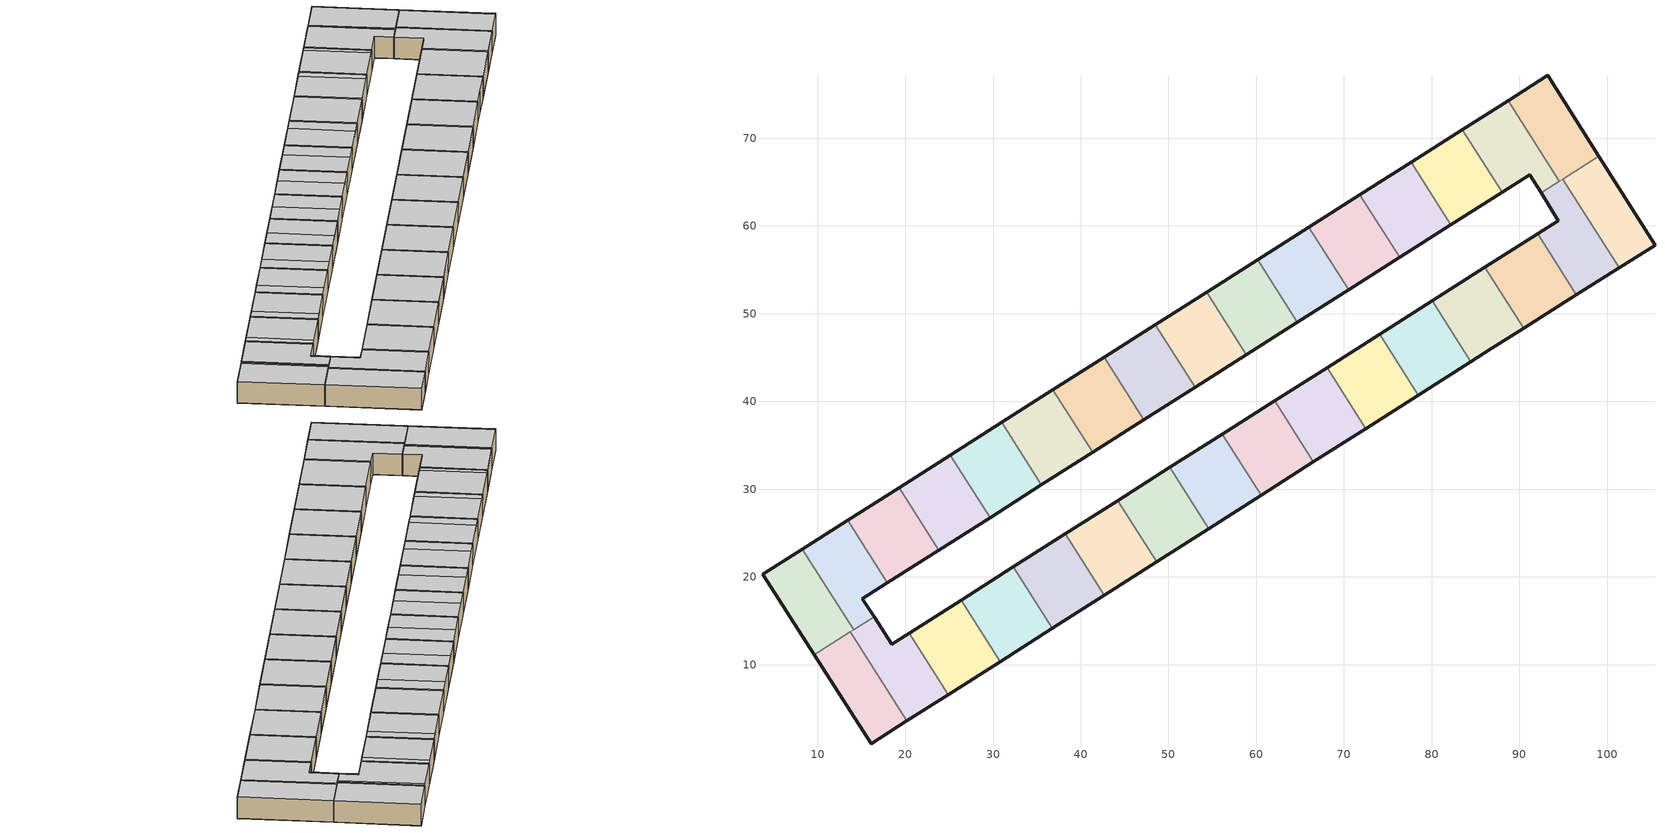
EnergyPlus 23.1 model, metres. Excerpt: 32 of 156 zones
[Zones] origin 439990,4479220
b56bda9013da5b2d_F0_dwelling_0
 floor ground (EU_floor_Construction): 20.19,3.58 13.73,13.73 9.61,11.11 16.12,0.98 z0
 wall outside (EU_wall_Construction): 20.19,3.58 16.12,0.98 9.61,11.11 z0:3
 wall to b56bda9013da5b2d_F0_dwelling_1 (EU_wall_Construction): 13.73,13.73 20.19,3.58 z0:3
 wall to b56bda9013da5b2d_F0_dwelling_16 (EU_wall_Construction): 9.61,11.11 13.73,13.73 z0:3
 ceiling to b56bda9013da5b2d_F1_dwelling_0 (EU_floor_Construction): 13.73,13.73 20.19,3.58 16.12,0.98 9.61,11.11 z3
b56bda9013da5b2d_F0_dwelling_1
 floor ground (EU_floor_Construction): 24.89,6.58 20.43,13.59 18.46,12.34 16.45,15.45 13.73,13.73 20.19,3.58 z0
 wall outside (EU_wall_Construction): 24.89,6.58 20.19,3.58 / 16.45,15.45 18.46,12.34 20.43,13.59 z0:3
 wall to b56bda9013da5b2d_F0_dwelling_2 (EU_wall_Construction): 20.43,13.59 24.89,6.58 z0:3
 wall to b56bda9013da5b2d_F0_dwelling_17 (EU_wall_Construction): 14.12,13.97 16.45,15.45 z0:3
 wall to b56bda9013da5b2d_F0_dwelling_16 (EU_wall_Construction): 13.73,13.73 14.12,13.97 z0:3
 ceiling to b56bda9013da5b2d_F1_dwelling_1 (EU_floor_Construction): 20.43,13.59 24.89,6.58 20.19,3.58 13.73,13.73 16.45,15.45 18.46,12.34 z3
b56bda9013da5b2d_F0_dwelling_10
 floor ground (EU_floor_Construction): 78.48,40.71 74.07,47.66 68.08,43.86 72.5,36.9 z0
 wall outside (EU_wall_Construction): 68.08,43.86 74.07,47.66 / 78.48,40.71 72.5,36.9 z0:3
 wall to b56bda9013da5b2d_F0_dwelling_9 (EU_wall_Construction): 72.5,36.9 68.08,43.86 z0:3
 wall to b56bda9013da5b2d_F0_dwelling_11 (EU_wall_Construction): 74.07,47.66 78.48,40.71 z0:3
 ceiling to b56bda9013da5b2d_F1_dwelling_10 (EU_floor_Construction): 74.07,47.66 78.48,40.71 72.5,36.9 68.08,43.86 z3
b56bda9013da5b2d_F0_dwelling_11
 floor ground (EU_floor_Construction): 84.47,44.53 80.07,51.47 74.07,47.66 78.48,40.71 z0
 wall outside (EU_wall_Construction): 74.07,47.66 80.07,51.47 / 84.47,44.53 78.48,40.71 z0:3
 wall to b56bda9013da5b2d_F0_dwelling_12 (EU_wall_Construction): 80.07,51.47 84.47,44.53 z0:3
 ceiling to b56bda9013da5b2d_F1_dwelling_11 (EU_floor_Construction): 80.07,51.47 84.47,44.53 78.48,40.71 74.07,47.66 z3
b56bda9013da5b2d_F0_dwelling_12
 floor ground (EU_floor_Construction): 90.47,48.34 86.07,55.28 80.07,51.47 84.47,44.53 86.83,46.03 z0
 wall outside (EU_wall_Construction): 80.07,51.47 86.07,55.28 / 90.47,48.34 86.83,46.03 84.47,44.53 z0:3
 wall to b56bda9013da5b2d_F0_dwelling_13 (EU_wall_Construction): 86.07,55.28 90.47,48.34 z0:3
 ceiling to b56bda9013da5b2d_F1_dwelling_12 (EU_floor_Construction): 86.07,55.28 90.47,48.34 86.83,46.03 84.47,44.53 80.07,51.47 z3
b56bda9013da5b2d_F0_dwelling_13
 floor ground (EU_floor_Construction): 96.47,52.14 92.06,59.09 86.07,55.28 90.47,48.34 z0
 wall outside (EU_wall_Construction): 86.07,55.28 92.06,59.09 / 96.47,52.14 90.47,48.34 z0:3
 wall to b56bda9013da5b2d_F0_dwelling_14 (EU_wall_Construction): 92.06,59.09 96.47,52.14 z0:3
 ceiling to b56bda9013da5b2d_F1_dwelling_13 (EU_floor_Construction): 92.06,59.09 96.47,52.14 90.47,48.34 86.07,55.28 z3
b56bda9013da5b2d_F0_dwelling_14
 floor ground (EU_floor_Construction): 101.34,55.23 94.92,65.33 92.46,63.77 94.45,60.6 92.06,59.09 96.47,52.14 z0
 wall outside (EU_wall_Construction): 101.34,55.23 96.47,52.14 / 92.06,59.09 94.45,60.6 92.46,63.77 z0:3
 wall to b56bda9013da5b2d_F0_dwelling_15 (EU_wall_Construction): 94.92,65.33 101.34,55.23 z0:3
 wall to b56bda9013da5b2d_F0_dwelling_30 (EU_wall_Construction): 92.46,63.77 94.54,65.09 z0:3
 wall to b56bda9013da5b2d_F0_dwelling_31 (EU_wall_Construction): 94.54,65.09 94.92,65.33 z0:3
 ceiling to b56bda9013da5b2d_F1_dwelling_14 (EU_floor_Construction): 94.92,65.33 101.34,55.23 96.47,52.14 92.06,59.09 94.45,60.6 92.46,63.77 z3
b56bda9013da5b2d_F0_dwelling_15
 floor ground (EU_floor_Construction): 105.45,57.83 99.05,67.96 94.92,65.33 101.34,55.23 z0
 wall outside (EU_wall_Construction): 99.05,67.96 105.45,57.83 101.34,55.23 z0:3
 wall to b56bda9013da5b2d_F0_dwelling_31 (EU_wall_Construction): 94.92,65.33 99.05,67.96 z0:3
 ceiling to b56bda9013da5b2d_F1_dwelling_15 (EU_floor_Construction): 99.05,67.96 105.45,57.83 101.34,55.23 94.92,65.33 z3
b56bda9013da5b2d_F0_dwelling_16
 floor ground (EU_floor_Construction): 14.12,13.97 8.28,23.17 3.73,20.28 9.61,11.11 z0
 wall outside (EU_wall_Construction): 9.61,11.11 3.73,20.28 8.28,23.17 z0:3
 wall to b56bda9013da5b2d_F0_dwelling_17 (EU_wall_Construction): 8.28,23.17 14.12,13.97 z0:3
 ceiling to b56bda9013da5b2d_F1_dwelling_16 (EU_floor_Construction): 8.28,23.17 14.12,13.97 9.61,11.11 3.73,20.28 z3
b56bda9013da5b2d_F0_dwelling_17
 floor ground (EU_floor_Construction): 16.45,15.45 15.1,17.52 17.97,19.34 13.45,26.45 8.28,23.17 14.12,13.97 z0
 wall outside (EU_wall_Construction): 8.28,23.17 13.45,26.45 / 17.97,19.34 15.1,17.52 16.45,15.45 z0:3
 wall to b56bda9013da5b2d_F0_dwelling_18 (EU_wall_Construction): 13.45,26.45 17.97,19.34 z0:3
 ceiling to b56bda9013da5b2d_F1_dwelling_17 (EU_floor_Construction): 13.45,26.45 17.97,19.34 15.1,17.52 16.45,15.45 14.42,14.17 8.58,23.36 z3
 ceiling to b56bda9013da5b2d_F1_dwelling_16 (EU_floor_Construction): 8.58,23.36 14.42,14.17 14.12,13.97 8.28,23.17 z3
b56bda9013da5b2d_F0_dwelling_18
 floor ground (EU_floor_Construction): 23.82,23.05 19.29,30.17 13.45,26.45 17.97,19.34 z0
 wall outside (EU_wall_Construction): 13.45,26.45 19.29,30.17 / 23.82,23.05 17.97,19.34 z0:3
 wall to b56bda9013da5b2d_F0_dwelling_19 (EU_wall_Construction): 19.29,30.17 23.82,23.05 z0:3
 ceiling adiabatic (EU_roof_Construction): 19.29,30.17 23.82,23.05 18.75,19.84 14.23,26.95 z3
 ceiling to b56bda9013da5b2d_F1_dwelling_17 (EU_floor_Construction): 14.23,26.95 18.75,19.84 17.97,19.34 13.45,26.45 z3
b56bda9013da5b2d_F0_dwelling_19
 floor ground (EU_floor_Construction): 29.66,26.77 25.14,33.88 19.29,30.17 23.82,23.05 z0
 wall outside (EU_wall_Construction): 19.29,30.17 25.14,33.88 / 29.66,26.77 23.82,23.05 z0:3
 wall to b56bda9013da5b2d_F0_dwelling_20 (EU_wall_Construction): 25.14,33.88 29.66,26.77 z0:3
 ceiling to b56bda9013da5b2d_F1_dwelling_19 (EU_floor_Construction): 25.14,33.88 29.66,26.77 24.99,23.8 20.46,30.91 z3
 ceiling adiabatic (EU_roof_Construction): 20.46,30.91 24.99,23.8 23.82,23.05 19.29,30.17 z3
b56bda9013da5b2d_F0_dwelling_2
 floor ground (EU_floor_Construction): 30.82,10.35 26.36,17.36 20.43,13.59 24.89,6.58 z0
 wall outside (EU_wall_Construction): 20.43,13.59 26.36,17.36 / 30.82,10.35 24.89,6.58 z0:3
 wall to b56bda9013da5b2d_F0_dwelling_3 (EU_wall_Construction): 26.36,17.36 30.82,10.35 z0:3
 ceiling to b56bda9013da5b2d_F1_dwelling_2 (EU_floor_Construction): 26.36,17.36 30.82,10.35 24.89,6.58 20.43,13.59 z3
b56bda9013da5b2d_F0_dwelling_20
 floor ground (EU_floor_Construction): 35.51,30.48 30.98,37.6 25.14,33.88 29.66,26.77 z0
 wall outside (EU_wall_Construction): 25.14,33.88 30.98,37.6 / 35.51,30.48 29.66,26.77 z0:3
 wall to b56bda9013da5b2d_F0_dwelling_21 (EU_wall_Construction): 30.98,37.6 35.51,30.48 z0:3
 ceiling to b56bda9013da5b2d_F1_dwelling_20 (EU_floor_Construction): 30.98,37.6 35.51,30.48 31.22,27.76 26.7,34.87 z3
 ceiling to b56bda9013da5b2d_F1_dwelling_19 (EU_floor_Construction): 26.7,34.87 31.22,27.76 29.66,26.77 25.14,33.88 z3
b56bda9013da5b2d_F0_dwelling_21
 floor ground (EU_floor_Construction): 41.35,34.19 36.82,41.31 30.98,37.6 35.51,30.48 z0
 wall outside (EU_wall_Construction): 30.98,37.6 36.82,41.31 / 41.35,34.19 35.51,30.48 z0:3
 wall to b56bda9013da5b2d_F0_dwelling_22 (EU_wall_Construction): 36.82,41.31 41.35,34.19 z0:3
 ceiling to b56bda9013da5b2d_F1_dwelling_21 (EU_floor_Construction): 36.82,41.31 41.35,34.19 37.46,31.72 32.93,38.84 z3
 ceiling to b56bda9013da5b2d_F1_dwelling_20 (EU_floor_Construction): 32.93,38.84 37.46,31.72 35.51,30.48 30.98,37.6 z3
b56bda9013da5b2d_F0_dwelling_22
 floor ground (EU_floor_Construction): 47.19,37.9 42.66,45.02 36.82,41.31 41.35,34.19 z0
 wall outside (EU_wall_Construction): 36.82,41.31 42.66,45.02 / 47.19,37.9 41.35,34.19 z0:3
 wall to b56bda9013da5b2d_F0_dwelling_23 (EU_wall_Construction): 42.66,45.02 47.19,37.9 z0:3
 ceiling to b56bda9013da5b2d_F1_dwelling_22 (EU_floor_Construction): 42.66,45.02 47.19,37.9 43.69,35.67 39.16,42.8 z3
 ceiling to b56bda9013da5b2d_F1_dwelling_21 (EU_floor_Construction): 39.16,42.8 43.69,35.67 41.35,34.19 36.82,41.31 z3
b56bda9013da5b2d_F0_dwelling_23
 floor ground (EU_floor_Construction): 53.03,41.6 48.5,48.73 42.66,45.02 47.19,37.9 z0
 wall outside (EU_wall_Construction): 42.66,45.02 48.5,48.73 / 53.03,41.6 47.19,37.9 z0:3
 wall to b56bda9013da5b2d_F0_dwelling_24 (EU_wall_Construction): 48.5,48.73 53.03,41.6 z0:3
 ceiling to b56bda9013da5b2d_F1_dwelling_23 (EU_floor_Construction): 48.5,48.73 53.03,41.6 49.91,39.63 45.39,46.75 z3
 ceiling to b56bda9013da5b2d_F1_dwelling_22 (EU_floor_Construction): 45.39,46.75 49.91,39.63 47.19,37.9 42.66,45.02 z3
b56bda9013da5b2d_F0_dwelling_24
 floor ground (EU_floor_Construction): 58.86,45.31 54.33,52.44 48.5,48.73 53.03,41.6 z0
 wall outside (EU_wall_Construction): 48.5,48.73 54.33,52.44 / 58.86,45.31 53.03,41.6 z0:3
 wall to b56bda9013da5b2d_F0_dwelling_25 (EU_wall_Construction): 54.33,52.44 58.86,45.31 z0:3
 ceiling to b56bda9013da5b2d_F1_dwelling_24 (EU_floor_Construction): 54.33,52.44 58.86,45.31 56.14,43.58 51.61,50.71 z3
 ceiling to b56bda9013da5b2d_F1_dwelling_23 (EU_floor_Construction): 51.61,50.71 56.14,43.58 53.03,41.6 48.5,48.73 z3
b56bda9013da5b2d_F0_dwelling_25
 floor ground (EU_floor_Construction): 64.7,49.01 60.16,56.15 54.33,52.44 58.86,45.31 z0
 wall outside (EU_wall_Construction): 54.33,52.44 60.16,56.15 / 64.7,49.01 58.86,45.31 z0:3
 wall to b56bda9013da5b2d_F0_dwelling_26 (EU_wall_Construction): 60.16,56.15 64.7,49.01 z0:3
 ceiling to b56bda9013da5b2d_F1_dwelling_25 (EU_floor_Construction): 60.16,56.15 64.7,49.02 62.36,47.53 57.83,54.67 z3
 ceiling to b56bda9013da5b2d_F1_dwelling_24 (EU_floor_Construction): 57.83,54.67 62.36,47.53 58.86,45.31 54.33,52.44 z3
b56bda9013da5b2d_F0_dwelling_26
 floor ground (EU_floor_Construction): 70.53,52.72 65.99,59.86 60.16,56.15 64.7,49.01 z0
 wall outside (EU_wall_Construction): 60.16,56.15 65.99,59.86 / 70.53,52.72 64.7,49.01 z0:3
 wall to b56bda9013da5b2d_F0_dwelling_27 (EU_wall_Construction): 65.99,59.86 70.53,52.72 z0:3
 ceiling to b56bda9013da5b2d_F1_dwelling_26 (EU_floor_Construction): 66,59.85 70.53,52.72 68.59,51.48 64.05,58.62 z3
 ceiling to b56bda9013da5b2d_F1_dwelling_25 (EU_floor_Construction): 64.05,58.62 68.59,51.48 64.7,49.02 60.16,56.15 z3
b56bda9013da5b2d_F0_dwelling_27
 floor ground (EU_floor_Construction): 76.36,56.42 71.82,63.56 65.99,59.86 70.53,52.72 z0
 wall outside (EU_wall_Construction): 65.99,59.86 71.82,63.56 / 76.36,56.42 70.53,52.72 z0:3
 wall to b56bda9013da5b2d_F0_dwelling_28 (EU_wall_Construction): 71.82,63.56 76.36,56.42 z0:3
 ceiling adiabatic (EU_roof_Construction): 71.82,63.56 76.36,56.42 70.53,52.72 65.99,59.86 z3
b56bda9013da5b2d_F0_dwelling_28
 floor ground (EU_floor_Construction): 82.19,60.12 77.65,67.26 71.82,63.56 76.36,56.42 z0
 wall outside (EU_wall_Construction): 71.82,63.56 77.65,67.26 / 82.19,60.12 76.36,56.42 z0:3
 wall to b56bda9013da5b2d_F0_dwelling_29 (EU_wall_Construction): 77.65,67.26 82.19,60.12 z0:3
 ceiling to b56bda9013da5b2d_F1_dwelling_28 (EU_floor_Construction): 77.65,67.26 82.19,60.12 81.02,59.38 76.48,66.52 z3
 ceiling to b56bda9013da5b2d_F1_dwelling_27 (EU_floor_Construction): 76.48,66.52 81.02,59.38 76.36,56.42 71.82,63.56 z3
b56bda9013da5b2d_F0_dwelling_29
 floor ground (EU_floor_Construction): 88.01,63.82 83.47,70.96 77.65,67.26 82.19,60.12 z0
 wall outside (EU_wall_Construction): 77.65,67.26 83.47,70.96 / 88.01,63.82 82.19,60.12 z0:3
 wall to b56bda9013da5b2d_F0_dwelling_30 (EU_wall_Construction): 83.47,70.96 88.01,63.82 z0:3
 ceiling to b56bda9013da5b2d_F1_dwelling_29 (EU_floor_Construction): 83.47,70.96 88.01,63.82 87.24,63.33 82.7,70.47 z3
 ceiling to b56bda9013da5b2d_F1_dwelling_28 (EU_floor_Construction): 82.7,70.47 87.24,63.33 82.19,60.12 77.65,67.26 z3
b56bda9013da5b2d_F0_dwelling_3
 floor ground (EU_floor_Construction): 36.75,14.13 32.3,21.13 26.36,17.36 30.82,10.35 z0
 wall outside (EU_wall_Construction): 26.36,17.36 32.3,21.13 / 36.75,14.13 30.82,10.35 z0:3
 wall to b56bda9013da5b2d_F0_dwelling_4 (EU_wall_Construction): 32.3,21.13 36.75,14.13 z0:3
 ceiling to b56bda9013da5b2d_F1_dwelling_3 (EU_floor_Construction): 32.3,21.13 36.75,14.13 30.82,10.35 26.36,17.36 z3
b56bda9013da5b2d_F0_dwelling_30
 floor ground (EU_floor_Construction): 94.54,65.09 88.7,74.29 83.47,70.96 88.01,63.82 91.16,65.82 92.46,63.77 z0
 wall outside (EU_wall_Construction): 92.46,63.77 91.16,65.82 88.01,63.82 / 83.47,70.96 88.7,74.29 z0:3
 wall to b56bda9013da5b2d_F0_dwelling_31 (EU_wall_Construction): 88.7,74.29 94.54,65.09 z0:3
 ceiling to b56bda9013da5b2d_F1_dwelling_30 (EU_floor_Construction): 88.7,74.29 94.54,65.09 94.24,64.9 88.4,74.09 z3
 ceiling to b56bda9013da5b2d_F1_dwelling_29 (EU_floor_Construction): 88.4,74.09 94.24,64.9 92.46,63.77 91.16,65.82 88.01,63.82 83.47,70.96 z3
b56bda9013da5b2d_F0_dwelling_31
 floor ground (EU_floor_Construction): 99.05,67.96 93.24,77.17 88.7,74.29 94.54,65.09 z0
 wall outside (EU_wall_Construction): 88.7,74.29 93.24,77.17 99.05,67.96 z0:3
 ceiling to b56bda9013da5b2d_F1_dwelling_30 (EU_floor_Construction): 93.24,77.17 99.05,67.96 94.54,65.09 88.7,74.29 z3
b56bda9013da5b2d_F0_dwelling_4
 floor ground (EU_floor_Construction): 42.69,17.91 38.25,24.91 32.3,21.13 36.75,14.13 z0
 wall outside (EU_wall_Construction): 32.3,21.13 38.25,24.91 / 42.69,17.91 36.75,14.13 z0:3
 wall to b56bda9013da5b2d_F0_dwelling_5 (EU_wall_Construction): 38.25,24.91 42.69,17.91 z0:3
 ceiling to b56bda9013da5b2d_F1_dwelling_4 (EU_floor_Construction): 38.25,24.91 42.69,17.91 36.75,14.13 32.3,21.13 z3
b56bda9013da5b2d_F0_dwelling_5
 floor ground (EU_floor_Construction): 48.64,21.7 44.2,28.69 38.25,24.91 42.69,17.91 z0
 wall outside (EU_wall_Construction): 38.25,24.91 44.2,28.69 / 48.64,21.7 42.69,17.91 z0:3
 wall to b56bda9013da5b2d_F0_dwelling_6 (EU_wall_Construction): 44.2,28.69 48.64,21.7 z0:3
 ceiling to b56bda9013da5b2d_F1_dwelling_5 (EU_floor_Construction): 44.2,28.69 48.64,21.7 42.69,17.91 38.25,24.91 z3
b56bda9013da5b2d_F0_dwelling_6
 floor ground (EU_floor_Construction): 54.59,25.5 50.16,32.47 44.2,28.69 48.64,21.7 z0
 wall outside (EU_wall_Construction): 44.2,28.69 50.16,32.47 / 54.59,25.5 48.64,21.7 z0:3
 wall to b56bda9013da5b2d_F0_dwelling_7 (EU_wall_Construction): 50.16,32.47 54.59,25.5 z0:3
 ceiling to b56bda9013da5b2d_F1_dwelling_6 (EU_floor_Construction): 50.16,32.47 54.59,25.5 48.64,21.7 44.2,28.69 z3
b56bda9013da5b2d_F0_dwelling_7
 floor ground (EU_floor_Construction): 60.56,29.29 56.13,36.26 50.16,32.47 54.59,25.5 z0
 wall outside (EU_wall_Construction): 50.16,32.47 56.13,36.26 / 60.56,29.29 54.59,25.5 z0:3
 wall to b56bda9013da5b2d_F0_dwelling_8 (EU_wall_Construction): 56.13,36.26 60.56,29.29 z0:3
 ceiling to b56bda9013da5b2d_F1_dwelling_7 (EU_floor_Construction): 56.13,36.26 60.56,29.29 54.59,25.5 50.16,32.47 z3
b56bda9013da5b2d_F0_dwelling_8
 floor ground (EU_floor_Construction): 66.53,33.1 62.1,40.06 56.13,36.26 60.56,29.29 z0
 wall outside (EU_wall_Construction): 56.13,36.26 62.1,40.06 / 66.53,33.1 60.56,29.29 z0:3
 wall to b56bda9013da5b2d_F0_dwelling_9 (EU_wall_Construction): 62.1,40.06 66.53,33.1 z0:3
 ceiling to b56bda9013da5b2d_F1_dwelling_8 (EU_floor_Construction): 62.1,40.06 66.53,33.1 60.56,29.29 56.13,36.26 z3
b56bda9013da5b2d_F0_dwelling_9
 floor ground (EU_floor_Construction): 72.5,36.9 68.08,43.86 62.1,40.06 66.53,33.1 z0
 wall outside (EU_wall_Construction): 62.1,40.06 68.08,43.86 / 72.5,36.9 66.53,33.1 z0:3
 ceiling to b56bda9013da5b2d_F1_dwelling_9 (EU_floor_Construction): 68.08,43.86 72.5,36.9 66.53,33.1 62.1,40.06 z3
[Building]
EU S2 Campaign: North Axis=0; Terrain=City; Solar Distribution=FullExterior
[Site:Location]
Madrid: Latitude=40.5; Longitude=-3.5; Time Zone=1; Elevation=609
[SizingPeriod:WeatherFileDays]
AnnualSizingPeriod: Begin Month=1; Begin Day of Month=1; End Month=12; End Day of Month=31; Day of Week for Start Day=Monday; Use Weather File Daylight Saving Period=No; Use Weather File Rain and Snow Indicators=No
[MATERIAL]
EU_InternalMass_Material: Roughness=MediumRough; Thickness=0.1; Conductivity=1; Density=1800; Specific Heat=900; Thermal Absorptance=0.9; Solar Absorptance=0.7; Visible Absorptance=0.7
[MATERIAL:NOMASS] Roughness=MediumRough; Thermal Absorptance=0.9; Solar Absorptance=0.7; Visible Absorptance=0.7
Name | Thermal Resistance
EU_wall_NoMass | 0.609216
EU_roof_NoMass | 0.513268
EU_floor_NoMass | 0.568163
[CONSTRUCTION]
EU_wall_Construction: EU_wall_NoMass
EU_roof_Construction: EU_roof_NoMass
EU_floor_Construction: EU_floor_NoMass
EU_InternalMass_Construction: EU_InternalMass_Material
[ZONE] Type=1; Multiplier=1; Ceiling Height=autocalculate; Floor Area=autocalculate; Part of Total Floor Area=Yes
Name | Volume
b56bda9013da5b2d_F0_dwelling_0 | 175.195
b56bda9013da5b2d_F0_dwelling_1; b56bda9013da5b2d_F0_dwelling_14 | 175.228
b56bda9013da5b2d_F0_dwelling_10; b56bda9013da5b2d_F0_dwelling_6 | 175.219
b56bda9013da5b2d_F0_dwelling_11 | 175.216
b56bda9013da5b2d_F0_dwelling_12; b56bda9013da5b2d_F0_dwelling_9 | 175.202
b56bda9013da5b2d_F0_dwelling_13; b56bda9013da5b2d_F0_dwelling_26 | 175.233
b56bda9013da5b2d_F0_dwelling_15 | 175.203
b56bda9013da5b2d_F0_dwelling_16 | 175.2
b56bda9013da5b2d_F0_dwelling_17; b56bda9013da5b2d_F0_dwelling_27; b56bda9013da5b2d_F0_dwelling_28 | 175.208
b56bda9013da5b2d_F0_dwelling_18; b56bda9013da5b2d_F0_dwelling_7 | 175.188
b56bda9013da5b2d_F0_dwelling_19 | 175.198
b56bda9013da5b2d_F0_dwelling_2; b56bda9013da5b2d_F0_dwelling_4 | 175.205
b56bda9013da5b2d_F0_dwelling_20 | 175.21
b56bda9013da5b2d_F0_dwelling_21; b56bda9013da5b2d_F0_dwelling_23; b56bda9013da5b2d_F0_dwelling_30 | 175.212
b56bda9013da5b2d_F0_dwelling_22; b56bda9013da5b2d_F0_dwelling_3 | 175.204
b56bda9013da5b2d_F0_dwelling_24; b56bda9013da5b2d_F0_dwelling_29 | 175.214
b56bda9013da5b2d_F0_dwelling_25 | 175.196
b56bda9013da5b2d_F0_dwelling_31 | 175.199
b56bda9013da5b2d_F0_dwelling_5 | 175.238
b56bda9013da5b2d_F0_dwelling_8 | 175.239
[INTERNALMASS] Construction=EU_InternalMass_Construction
Name | Zone or ZoneList | Surface Area
b56bda9013da5b2d_F0_dwelling_0_EU_InternalMass | b56bda9013da5b2d_F0_dwelling_0 | 58.3983
b56bda9013da5b2d_F0_dwelling_1_EU_InternalMass | b56bda9013da5b2d_F0_dwelling_1 | 58.4092
b56bda9013da5b2d_F0_dwelling_2_EU_InternalMass | b56bda9013da5b2d_F0_dwelling_2 | 58.4014
b56bda9013da5b2d_F0_dwelling_3_EU_InternalMass | b56bda9013da5b2d_F0_dwelling_3 | 58.4013
b56bda9013da5b2d_F0_dwelling_4_EU_InternalMass | b56bda9013da5b2d_F0_dwelling_4 | 58.4017
b56bda9013da5b2d_F0_dwelling_5_EU_InternalMass | b56bda9013da5b2d_F0_dwelling_5 | 58.4126
b56bda9013da5b2d_F0_dwelling_6_EU_InternalMass | b56bda9013da5b2d_F0_dwelling_6 | 58.4066
b56bda9013da5b2d_F0_dwelling_7_EU_InternalMass | b56bda9013da5b2d_F0_dwelling_7 | 58.396
b56bda9013da5b2d_F0_dwelling_8_EU_InternalMass | b56bda9013da5b2d_F0_dwelling_8 | 58.4132
b56bda9013da5b2d_F0_dwelling_9_EU_InternalMass | b56bda9013da5b2d_F0_dwelling_9 | 58.4006
b56bda9013da5b2d_F0_dwelling_10_EU_InternalMass | b56bda9013da5b2d_F0_dwelling_10 | 58.4062
b56bda9013da5b2d_F0_dwelling_11_EU_InternalMass | b56bda9013da5b2d_F0_dwelling_11 | 58.4054
b56bda9013da5b2d_F0_dwelling_12_EU_InternalMass | b56bda9013da5b2d_F0_dwelling_12 | 58.4005
b56bda9013da5b2d_F0_dwelling_13_EU_InternalMass | b56bda9013da5b2d_F0_dwelling_13 | 58.4108
b56bda9013da5b2d_F0_dwelling_14_EU_InternalMass | b56bda9013da5b2d_F0_dwelling_14 | 58.4095
b56bda9013da5b2d_F0_dwelling_15_EU_InternalMass | b56bda9013da5b2d_F0_dwelling_15 | 58.401
b56bda9013da5b2d_F0_dwelling_16_EU_InternalMass | b56bda9013da5b2d_F0_dwelling_16 | 58.3998
b56bda9013da5b2d_F0_dwelling_17_EU_InternalMass | b56bda9013da5b2d_F0_dwelling_17 | 58.4028
b56bda9013da5b2d_F0_dwelling_18_EU_InternalMass | b56bda9013da5b2d_F0_dwelling_18 | 58.3958
b56bda9013da5b2d_F0_dwelling_19_EU_InternalMass | b56bda9013da5b2d_F0_dwelling_19 | 58.3992
b56bda9013da5b2d_F0_dwelling_20_EU_InternalMass | b56bda9013da5b2d_F0_dwelling_20 | 58.4031
b56bda9013da5b2d_F0_dwelling_21_EU_InternalMass | b56bda9013da5b2d_F0_dwelling_21 | 58.4041
b56bda9013da5b2d_F0_dwelling_22_EU_InternalMass | b56bda9013da5b2d_F0_dwelling_22 | 58.4013
b56bda9013da5b2d_F0_dwelling_23_EU_InternalMass | b56bda9013da5b2d_F0_dwelling_23 | 58.404
b56bda9013da5b2d_F0_dwelling_24_EU_InternalMass | b56bda9013da5b2d_F0_dwelling_24 | 58.4047
b56bda9013da5b2d_F0_dwelling_25_EU_InternalMass | b56bda9013da5b2d_F0_dwelling_25 | 58.3985
b56bda9013da5b2d_F0_dwelling_26_EU_InternalMass | b56bda9013da5b2d_F0_dwelling_26 | 58.4111
b56bda9013da5b2d_F0_dwelling_27_EU_InternalMass | b56bda9013da5b2d_F0_dwelling_27 | 58.4027
b56bda9013da5b2d_F0_dwelling_28_EU_InternalMass | b56bda9013da5b2d_F0_dwelling_28 | 58.4027
b56bda9013da5b2d_F0_dwelling_29_EU_InternalMass | b56bda9013da5b2d_F0_dwelling_29 | 58.4047
b56bda9013da5b2d_F0_dwelling_30_EU_InternalMass | b56bda9013da5b2d_F0_dwelling_30 | 58.404
b56bda9013da5b2d_F0_dwelling_31_EU_InternalMass | b56bda9013da5b2d_F0_dwelling_31 | 58.3995
[OTHEREQUIPMENT] Fuel Type=Electricity; Design Level Calculation Method=Watts/Area; Power per Zone Floor Area=1; Fraction Latent=0; Fraction Radiant=0; Fraction Lost=0; Carbon Dioxide Generation Rate=0; EndUse Subcategory=EU_Step8_InternalGains
Name | Zone or ZoneList or Space or SpaceList | Schedule
EU_Step8_InternalGain_b56bda9013da5b2d_F0_dwelling_0_f000 | b56bda9013da5b2d_F0_dwelling_0 | EU_Step8_GainSchedule_b56bda9013da5b2d_F0_dwelling_0_f000
EU_Step8_InternalGain_b56bda9013da5b2d_F0_dwelling_1_f000 | b56bda9013da5b2d_F0_dwelling_1 | EU_Step8_GainSchedule_b56bda9013da5b2d_F0_dwelling_1_f000
EU_Step8_InternalGain_b56bda9013da5b2d_F0_dwelling_2_f000 | b56bda9013da5b2d_F0_dwelling_2 | EU_Step8_GainSchedule_b56bda9013da5b2d_F0_dwelling_2_f000
EU_Step8_InternalGain_b56bda9013da5b2d_F0_dwelling_3_f000 | b56bda9013da5b2d_F0_dwelling_3 | EU_Step8_GainSchedule_b56bda9013da5b2d_F0_dwelling_3_f000
EU_Step8_InternalGain_b56bda9013da5b2d_F0_dwelling_4_f000 | b56bda9013da5b2d_F0_dwelling_4 | EU_Step8_GainSchedule_b56bda9013da5b2d_F0_dwelling_4_f000
EU_Step8_InternalGain_b56bda9013da5b2d_F0_dwelling_5_f000 | b56bda9013da5b2d_F0_dwelling_5 | EU_Step8_GainSchedule_b56bda9013da5b2d_F0_dwelling_5_f000
EU_Step8_InternalGain_b56bda9013da5b2d_F0_dwelling_6_f000 | b56bda9013da5b2d_F0_dwelling_6 | EU_Step8_GainSchedule_b56bda9013da5b2d_F0_dwelling_6_f000
EU_Step8_InternalGain_b56bda9013da5b2d_F0_dwelling_7_f000 | b56bda9013da5b2d_F0_dwelling_7 | EU_Step8_GainSchedule_b56bda9013da5b2d_F0_dwelling_7_f000
EU_Step8_InternalGain_b56bda9013da5b2d_F0_dwelling_8_f000 | b56bda9013da5b2d_F0_dwelling_8 | EU_Step8_GainSchedule_b56bda9013da5b2d_F0_dwelling_8_f000
EU_Step8_InternalGain_b56bda9013da5b2d_F0_dwelling_9_f000 | b56bda9013da5b2d_F0_dwelling_9 | EU_Step8_GainSchedule_b56bda9013da5b2d_F0_dwelling_9_f000
EU_Step8_InternalGain_b56bda9013da5b2d_F0_dwelling_10_f000 | b56bda9013da5b2d_F0_dwelling_10 | EU_Step8_GainSchedule_b56bda9013da5b2d_F0_dwelling_10_f000
EU_Step8_InternalGain_b56bda9013da5b2d_F0_dwelling_11_f000 | b56bda9013da5b2d_F0_dwelling_11 | EU_Step8_GainSchedule_b56bda9013da5b2d_F0_dwelling_11_f000
EU_Step8_InternalGain_b56bda9013da5b2d_F0_dwelling_12_f000 | b56bda9013da5b2d_F0_dwelling_12 | EU_Step8_GainSchedule_b56bda9013da5b2d_F0_dwelling_12_f000
EU_Step8_InternalGain_b56bda9013da5b2d_F0_dwelling_13_f000 | b56bda9013da5b2d_F0_dwelling_13 | EU_Step8_GainSchedule_b56bda9013da5b2d_F0_dwelling_13_f000
EU_Step8_InternalGain_b56bda9013da5b2d_F0_dwelling_14_f000 | b56bda9013da5b2d_F0_dwelling_14 | EU_Step8_GainSchedule_b56bda9013da5b2d_F0_dwelling_14_f000
EU_Step8_InternalGain_b56bda9013da5b2d_F0_dwelling_15_f000 | b56bda9013da5b2d_F0_dwelling_15 | EU_Step8_GainSchedule_b56bda9013da5b2d_F0_dwelling_15_f000
EU_Step8_InternalGain_b56bda9013da5b2d_F0_dwelling_16_f000 | b56bda9013da5b2d_F0_dwelling_16 | EU_Step8_GainSchedule_b56bda9013da5b2d_F0_dwelling_16_f000
EU_Step8_InternalGain_b56bda9013da5b2d_F0_dwelling_17_f000 | b56bda9013da5b2d_F0_dwelling_17 | EU_Step8_GainSchedule_b56bda9013da5b2d_F0_dwelling_17_f000
EU_Step8_InternalGain_b56bda9013da5b2d_F0_dwelling_18_f000 | b56bda9013da5b2d_F0_dwelling_18 | EU_Step8_GainSchedule_b56bda9013da5b2d_F0_dwelling_18_f000
EU_Step8_InternalGain_b56bda9013da5b2d_F0_dwelling_19_f000 | b56bda9013da5b2d_F0_dwelling_19 | EU_Step8_GainSchedule_b56bda9013da5b2d_F0_dwelling_19_f000
EU_Step8_InternalGain_b56bda9013da5b2d_F0_dwelling_20_f000 | b56bda9013da5b2d_F0_dwelling_20 | EU_Step8_GainSchedule_b56bda9013da5b2d_F0_dwelling_20_f000
EU_Step8_InternalGain_b56bda9013da5b2d_F0_dwelling_21_f000 | b56bda9013da5b2d_F0_dwelling_21 | EU_Step8_GainSchedule_b56bda9013da5b2d_F0_dwelling_21_f000
EU_Step8_InternalGain_b56bda9013da5b2d_F0_dwelling_22_f000 | b56bda9013da5b2d_F0_dwelling_22 | EU_Step8_GainSchedule_b56bda9013da5b2d_F0_dwelling_22_f000
EU_Step8_InternalGain_b56bda9013da5b2d_F0_dwelling_23_f000 | b56bda9013da5b2d_F0_dwelling_23 | EU_Step8_GainSchedule_b56bda9013da5b2d_F0_dwelling_23_f000
EU_Step8_InternalGain_b56bda9013da5b2d_F0_dwelling_24_f000 | b56bda9013da5b2d_F0_dwelling_24 | EU_Step8_GainSchedule_b56bda9013da5b2d_F0_dwelling_24_f000
EU_Step8_InternalGain_b56bda9013da5b2d_F0_dwelling_25_f000 | b56bda9013da5b2d_F0_dwelling_25 | EU_Step8_GainSchedule_b56bda9013da5b2d_F0_dwelling_25_f000
EU_Step8_InternalGain_b56bda9013da5b2d_F0_dwelling_26_f000 | b56bda9013da5b2d_F0_dwelling_26 | EU_Step8_GainSchedule_b56bda9013da5b2d_F0_dwelling_26_f000
EU_Step8_InternalGain_b56bda9013da5b2d_F0_dwelling_27_f000 | b56bda9013da5b2d_F0_dwelling_27 | EU_Step8_GainSchedule_b56bda9013da5b2d_F0_dwelling_27_f000
EU_Step8_InternalGain_b56bda9013da5b2d_F0_dwelling_28_f000 | b56bda9013da5b2d_F0_dwelling_28 | EU_Step8_GainSchedule_b56bda9013da5b2d_F0_dwelling_28_f000
EU_Step8_InternalGain_b56bda9013da5b2d_F0_dwelling_29_f000 | b56bda9013da5b2d_F0_dwelling_29 | EU_Step8_GainSchedule_b56bda9013da5b2d_F0_dwelling_29_f000
EU_Step8_InternalGain_b56bda9013da5b2d_F0_dwelling_30_f000 | b56bda9013da5b2d_F0_dwelling_30 | EU_Step8_GainSchedule_b56bda9013da5b2d_F0_dwelling_30_f000
EU_Step8_InternalGain_b56bda9013da5b2d_F0_dwelling_31_f000 | b56bda9013da5b2d_F0_dwelling_31 | EU_Step8_GainSchedule_b56bda9013da5b2d_F0_dwelling_31_f000
[ZONEVENTILATION:DESIGNFLOWRATE] Schedule=EU_AlwaysOn; Design Flow Rate Calculation Method=AirChanges/Hour; Air Changes per Hour=0.752966; Ventilation Type=Natural; Fan Pressure Rise=0; Fan Total Efficiency=1; Constant Term Coefficient=1; Temperature Term Coefficient=0; Velocity Term Coefficient=0; Velocity Squared Term Coefficient=0; Minimum Indoor Temperature=-100; Maximum Indoor Temperature=100; Delta Temperature=-100; Minimum Outdoor Temperature=-100; Maximum Outdoor Temperature=100; Maximum Wind Speed=40
Name | Zone or ZoneList or Space or SpaceList
EU_ConstantAir_b56bda9013da5b2d_F0_dwelling_0 | b56bda9013da5b2d_F0_dwelling_0
EU_ConstantAir_b56bda9013da5b2d_F0_dwelling_1 | b56bda9013da5b2d_F0_dwelling_1
EU_ConstantAir_b56bda9013da5b2d_F0_dwelling_2 | b56bda9013da5b2d_F0_dwelling_2
EU_ConstantAir_b56bda9013da5b2d_F0_dwelling_3 | b56bda9013da5b2d_F0_dwelling_3
EU_ConstantAir_b56bda9013da5b2d_F0_dwelling_4 | b56bda9013da5b2d_F0_dwelling_4
EU_ConstantAir_b56bda9013da5b2d_F0_dwelling_5 | b56bda9013da5b2d_F0_dwelling_5
EU_ConstantAir_b56bda9013da5b2d_F0_dwelling_6 | b56bda9013da5b2d_F0_dwelling_6
EU_ConstantAir_b56bda9013da5b2d_F0_dwelling_7 | b56bda9013da5b2d_F0_dwelling_7
EU_ConstantAir_b56bda9013da5b2d_F0_dwelling_8 | b56bda9013da5b2d_F0_dwelling_8
EU_ConstantAir_b56bda9013da5b2d_F0_dwelling_9 | b56bda9013da5b2d_F0_dwelling_9
EU_ConstantAir_b56bda9013da5b2d_F0_dwelling_10 | b56bda9013da5b2d_F0_dwelling_10
EU_ConstantAir_b56bda9013da5b2d_F0_dwelling_11 | b56bda9013da5b2d_F0_dwelling_11
EU_ConstantAir_b56bda9013da5b2d_F0_dwelling_12 | b56bda9013da5b2d_F0_dwelling_12
EU_ConstantAir_b56bda9013da5b2d_F0_dwelling_13 | b56bda9013da5b2d_F0_dwelling_13
EU_ConstantAir_b56bda9013da5b2d_F0_dwelling_14 | b56bda9013da5b2d_F0_dwelling_14
EU_ConstantAir_b56bda9013da5b2d_F0_dwelling_15 | b56bda9013da5b2d_F0_dwelling_15
EU_ConstantAir_b56bda9013da5b2d_F0_dwelling_16 | b56bda9013da5b2d_F0_dwelling_16
EU_ConstantAir_b56bda9013da5b2d_F0_dwelling_17 | b56bda9013da5b2d_F0_dwelling_17
EU_ConstantAir_b56bda9013da5b2d_F0_dwelling_18 | b56bda9013da5b2d_F0_dwelling_18
EU_ConstantAir_b56bda9013da5b2d_F0_dwelling_19 | b56bda9013da5b2d_F0_dwelling_19
EU_ConstantAir_b56bda9013da5b2d_F0_dwelling_20 | b56bda9013da5b2d_F0_dwelling_20
EU_ConstantAir_b56bda9013da5b2d_F0_dwelling_21 | b56bda9013da5b2d_F0_dwelling_21
EU_ConstantAir_b56bda9013da5b2d_F0_dwelling_22 | b56bda9013da5b2d_F0_dwelling_22
EU_ConstantAir_b56bda9013da5b2d_F0_dwelling_23 | b56bda9013da5b2d_F0_dwelling_23
EU_ConstantAir_b56bda9013da5b2d_F0_dwelling_24 | b56bda9013da5b2d_F0_dwelling_24
EU_ConstantAir_b56bda9013da5b2d_F0_dwelling_25 | b56bda9013da5b2d_F0_dwelling_25
EU_ConstantAir_b56bda9013da5b2d_F0_dwelling_26 | b56bda9013da5b2d_F0_dwelling_26
EU_ConstantAir_b56bda9013da5b2d_F0_dwelling_27 | b56bda9013da5b2d_F0_dwelling_27
EU_ConstantAir_b56bda9013da5b2d_F0_dwelling_28 | b56bda9013da5b2d_F0_dwelling_28
EU_ConstantAir_b56bda9013da5b2d_F0_dwelling_29 | b56bda9013da5b2d_F0_dwelling_29
EU_ConstantAir_b56bda9013da5b2d_F0_dwelling_30 | b56bda9013da5b2d_F0_dwelling_30
EU_ConstantAir_b56bda9013da5b2d_F0_dwelling_31 | b56bda9013da5b2d_F0_dwelling_31
[HVACTEMPLATE:THERMOSTAT] Constant Heating Setpoint=20; Constant Cooling Setpoint=50
EU_HeatOnly_b56bda9013da5b2d_F0_dwelling_0; EU_HeatOnly_b56bda9013da5b2d_F0_dwelling_1; EU_HeatOnly_b56bda9013da5b2d_F0_dwelling_2; EU_HeatOnly_b56bda9013da5b2d_F0_dwelling_3; EU_HeatOnly_b56bda9013da5b2d_F0_dwelling_4; EU_HeatOnly_b56bda9013da5b2d_F0_dwelling_5; EU_HeatOnly_b56bda9013da5b2d_F0_dwelling_6; EU_HeatOnly_b56bda9013da5b2d_F0_dwelling_7; EU_HeatOnly_b56bda9013da5b2d_F0_dwelling_8; EU_HeatOnly_b56bda9013da5b2d_F0_dwelling_9; EU_HeatOnly_b56bda9013da5b2d_F0_dwelling_10; EU_HeatOnly_b56bda9013da5b2d_F0_dwelling_11; EU_HeatOnly_b56bda9013da5b2d_F0_dwelling_12; EU_HeatOnly_b56bda9013da5b2d_F0_dwelling_13; EU_HeatOnly_b56bda9013da5b2d_F0_dwelling_14; EU_HeatOnly_b56bda9013da5b2d_F0_dwelling_15; EU_HeatOnly_b56bda9013da5b2d_F0_dwelling_16; EU_HeatOnly_b56bda9013da5b2d_F0_dwelling_17; EU_HeatOnly_b56bda9013da5b2d_F0_dwelling_18; EU_HeatOnly_b56bda9013da5b2d_F0_dwelling_19; EU_HeatOnly_b56bda9013da5b2d_F0_dwelling_20; EU_HeatOnly_b56bda9013da5b2d_F0_dwelling_21; EU_HeatOnly_b56bda9013da5b2d_F0_dwelling_22; EU_HeatOnly_b56bda9013da5b2d_F0_dwelling_23; EU_HeatOnly_b56bda9013da5b2d_F0_dwelling_24; EU_HeatOnly_b56bda9013da5b2d_F0_dwelling_25; EU_HeatOnly_b56bda9013da5b2d_F0_dwelling_26; EU_HeatOnly_b56bda9013da5b2d_F0_dwelling_27; EU_HeatOnly_b56bda9013da5b2d_F0_dwelling_28; EU_HeatOnly_b56bda9013da5b2d_F0_dwelling_29; EU_HeatOnly_b56bda9013da5b2d_F0_dwelling_30; EU_HeatOnly_b56bda9013da5b2d_F0_dwelling_31; EU_HeatOnly_b56bda9013da5b2d_F1_dwelling_0; EU_HeatOnly_b56bda9013da5b2d_F1_dwelling_1; EU_HeatOnly_b56bda9013da5b2d_F1_dwelling_2; EU_HeatOnly_b56bda9013da5b2d_F1_dwelling_3; EU_HeatOnly_b56bda9013da5b2d_F1_dwelling_4; EU_HeatOnly_b56bda9013da5b2d_F1_dwelling_5; EU_HeatOnly_b56bda9013da5b2d_F1_dwelling_6; EU_HeatOnly_b56bda9013da5b2d_F1_dwelling_7; EU_HeatOnly_b56bda9013da5b2d_F1_dwelling_8; EU_HeatOnly_b56bda9013da5b2d_F1_dwelling_9; EU_HeatOnly_b56bda9013da5b2d_F1_dwelling_10; EU_HeatOnly_b56bda9013da5b2d_F1_dwelling_11; EU_HeatOnly_b56bda9013da5b2d_F1_dwelling_12; EU_HeatOnly_b56bda9013da5b2d_F1_dwelling_13; EU_HeatOnly_b56bda9013da5b2d_F1_dwelling_14; EU_HeatOnly_b56bda9013da5b2d_F1_dwelling_15; EU_HeatOnly_b56bda9013da5b2d_F1_dwelling_16; EU_HeatOnly_b56bda9013da5b2d_F1_dwelling_17; EU_HeatOnly_b56bda9013da5b2d_F1_dwelling_18; EU_HeatOnly_b56bda9013da5b2d_F1_dwelling_19; EU_HeatOnly_b56bda9013da5b2d_F1_dwelling_20; EU_HeatOnly_b56bda9013da5b2d_F1_dwelling_21; EU_HeatOnly_b56bda9013da5b2d_F1_dwelling_22; EU_HeatOnly_b56bda9013da5b2d_F1_dwelling_23; EU_HeatOnly_b56bda9013da5b2d_F1_dwelling_24; EU_HeatOnly_b56bda9013da5b2d_F1_dwelling_25; EU_HeatOnly_b56bda9013da5b2d_F1_dwelling_26; EU_HeatOnly_b56bda9013da5b2d_F1_dwelling_27; EU_HeatOnly_b56bda9013da5b2d_F1_dwelling_28; EU_HeatOnly_b56bda9013da5b2d_F1_dwelling_29; EU_HeatOnly_b56bda9013da5b2d_F1_dwelling_30; EU_HeatOnly_b56bda9013da5b2d_F2_dwelling_0; EU_HeatOnly_b56bda9013da5b2d_F2_dwelling_1; EU_HeatOnly_b56bda9013da5b2d_F2_dwelling_2; EU_HeatOnly_b56bda9013da5b2d_F2_dwelling_3; EU_HeatOnly_b56bda9013da5b2d_F2_dwelling_4; EU_HeatOnly_b56bda9013da5b2d_F2_dwelling_5; EU_HeatOnly_b56bda9013da5b2d_F2_dwelling_6; EU_HeatOnly_b56bda9013da5b2d_F2_dwelling_7; EU_HeatOnly_b56bda9013da5b2d_F2_dwelling_8; EU_HeatOnly_b56bda9013da5b2d_F2_dwelling_9; EU_HeatOnly_b56bda9013da5b2d_F2_dwelling_10; EU_HeatOnly_b56bda9013da5b2d_F2_dwelling_11; EU_HeatOnly_b56bda9013da5b2d_F2_dwelling_12; EU_HeatOnly_b56bda9013da5b2d_F2_dwelling_13; EU_HeatOnly_b56bda9013da5b2d_F2_dwelling_14; EU_HeatOnly_b56bda9013da5b2d_F2_dwelling_15; EU_HeatOnly_b56bda9013da5b2d_F2_dwelling_16; EU_HeatOnly_b56bda9013da5b2d_F2_dwelling_17; EU_HeatOnly_b56bda9013da5b2d_F2_dwelling_18; EU_HeatOnly_b56bda9013da5b2d_F2_dwelling_19; EU_HeatOnly_b56bda9013da5b2d_F2_dwelling_20; EU_HeatOnly_b56bda9013da5b2d_F2_dwelling_21
[HVACTEMPLATE:ZONE:IDEALLOADSAIRSYSTEM] System Availability Schedule=EU_AlwaysOn; Maximum Heating Supply Air Temperature=50; Minimum Cooling Supply Air Temperature=13; Maximum Heating Supply Air Humidity Ratio=0.0156; Minimum Cooling Supply Air Humidity Ratio=0.0077; Heating Limit=NoLimit; Cooling Limit=NoLimit; Heating Availability Schedule=EU_AlwaysOn; Cooling Availability Schedule=EU_CoolingOff; Dehumidification Control Type=ConstantSensibleHeatRatio; Cooling Sensible Heat Ratio=0.7; Dehumidification Setpoint=60; Humidification Control Type=None; Humidification Setpoint=30; Outdoor Air Method=None; Outdoor Air Flow Rate per Person=0.00944; Outdoor Air Flow Rate per Zone Floor Area=0; Outdoor Air Flow Rate per Zone=0; Demand Controlled Ventilation Type=None; Outdoor Air Economizer Type=NoEconomizer; Heat Recovery Type=None; Sensible Heat Recovery Effectiveness=0.7; Latent Heat Recovery Effectiveness=0.65
Name | Template Thermostat
b56bda9013da5b2d_F0_dwelling_0 | EU_HeatOnly_b56bda9013da5b2d_F0_dwelling_0
b56bda9013da5b2d_F0_dwelling_1 | EU_HeatOnly_b56bda9013da5b2d_F0_dwelling_1
b56bda9013da5b2d_F0_dwelling_2 | EU_HeatOnly_b56bda9013da5b2d_F0_dwelling_2
b56bda9013da5b2d_F0_dwelling_3 | EU_HeatOnly_b56bda9013da5b2d_F0_dwelling_3
b56bda9013da5b2d_F0_dwelling_4 | EU_HeatOnly_b56bda9013da5b2d_F0_dwelling_4
b56bda9013da5b2d_F0_dwelling_5 | EU_HeatOnly_b56bda9013da5b2d_F0_dwelling_5
b56bda9013da5b2d_F0_dwelling_6 | EU_HeatOnly_b56bda9013da5b2d_F0_dwelling_6
b56bda9013da5b2d_F0_dwelling_7 | EU_HeatOnly_b56bda9013da5b2d_F0_dwelling_7
b56bda9013da5b2d_F0_dwelling_8 | EU_HeatOnly_b56bda9013da5b2d_F0_dwelling_8
b56bda9013da5b2d_F0_dwelling_9 | EU_HeatOnly_b56bda9013da5b2d_F0_dwelling_9
b56bda9013da5b2d_F0_dwelling_10 | EU_HeatOnly_b56bda9013da5b2d_F0_dwelling_10
b56bda9013da5b2d_F0_dwelling_11 | EU_HeatOnly_b56bda9013da5b2d_F0_dwelling_11
b56bda9013da5b2d_F0_dwelling_12 | EU_HeatOnly_b56bda9013da5b2d_F0_dwelling_12
b56bda9013da5b2d_F0_dwelling_13 | EU_HeatOnly_b56bda9013da5b2d_F0_dwelling_13
b56bda9013da5b2d_F0_dwelling_14 | EU_HeatOnly_b56bda9013da5b2d_F0_dwelling_14
b56bda9013da5b2d_F0_dwelling_15 | EU_HeatOnly_b56bda9013da5b2d_F0_dwelling_15
b56bda9013da5b2d_F0_dwelling_16 | EU_HeatOnly_b56bda9013da5b2d_F0_dwelling_16
b56bda9013da5b2d_F0_dwelling_17 | EU_HeatOnly_b56bda9013da5b2d_F0_dwelling_17
b56bda9013da5b2d_F0_dwelling_18 | EU_HeatOnly_b56bda9013da5b2d_F0_dwelling_18
b56bda9013da5b2d_F0_dwelling_19 | EU_HeatOnly_b56bda9013da5b2d_F0_dwelling_19
b56bda9013da5b2d_F0_dwelling_20 | EU_HeatOnly_b56bda9013da5b2d_F0_dwelling_20
b56bda9013da5b2d_F0_dwelling_21 | EU_HeatOnly_b56bda9013da5b2d_F0_dwelling_21
b56bda9013da5b2d_F0_dwelling_22 | EU_HeatOnly_b56bda9013da5b2d_F0_dwelling_22
b56bda9013da5b2d_F0_dwelling_23 | EU_HeatOnly_b56bda9013da5b2d_F0_dwelling_23
b56bda9013da5b2d_F0_dwelling_24 | EU_HeatOnly_b56bda9013da5b2d_F0_dwelling_24
b56bda9013da5b2d_F0_dwelling_25 | EU_HeatOnly_b56bda9013da5b2d_F0_dwelling_25
b56bda9013da5b2d_F0_dwelling_26 | EU_HeatOnly_b56bda9013da5b2d_F0_dwelling_26
b56bda9013da5b2d_F0_dwelling_27 | EU_HeatOnly_b56bda9013da5b2d_F0_dwelling_27
b56bda9013da5b2d_F0_dwelling_28 | EU_HeatOnly_b56bda9013da5b2d_F0_dwelling_28
b56bda9013da5b2d_F0_dwelling_29 | EU_HeatOnly_b56bda9013da5b2d_F0_dwelling_29
b56bda9013da5b2d_F0_dwelling_30 | EU_HeatOnly_b56bda9013da5b2d_F0_dwelling_30
b56bda9013da5b2d_F0_dwelling_31 | EU_HeatOnly_b56bda9013da5b2d_F0_dwelling_31
[SIZING:ZONE] Zone Cooling Design Supply Air Temperature Input Method=SupplyAirTemperature; Zone Cooling Design Supply Air Temperature=13; Zone Heating Design Supply Air Temperature Input Method=SupplyAirTemperature; Zone Heating Design Supply Air Temperature=50; Zone Cooling Design Supply Air Humidity Ratio=0.008; Zone Heating Design Supply Air Humidity Ratio=0.008; Cooling Design Air Flow Method=DesignDay; Cooling Design Air Flow Rate=0; Cooling Minimum Air Flow per Zone Floor Area=0.000762; Cooling Minimum Air Flow=0; Cooling Minimum Air Flow Fraction=0.2; Heating Design Air Flow Method=DesignDay; Heating Design Air Flow Rate=0; Heating Maximum Air Flow per Zone Floor Area=0.002032; Heating Maximum Air Flow=0.141576; Heating Maximum Air Flow Fraction=0.3; Account for Dedicated Outdoor Air System=No; Dedicated Outdoor Air System Control Strategy=NeutralSupplyAir; Dedicated Outdoor Air Low Setpoint Temperature for Design=autosize; Dedicated Outdoor Air High Setpoint Temperature for Design=autosize; Zone Load Sizing Method=Sensible Load Only No Latent Load; Zone Latent Cooling Design Supply Air Humidity Ratio Input Method=HumidityRatioDifference; Zone Cooling Design Supply Air Humidity Ratio Difference=0.005; Zone Latent Heating Design Supply Air Humidity Ratio Input Method=HumidityRatioDifference; Zone Humidification Design Supply Air Humidity Ratio Difference=0.005
b56bda9013da5b2d_F0_dwelling_0; b56bda9013da5b2d_F0_dwelling_1; b56bda9013da5b2d_F0_dwelling_2; b56bda9013da5b2d_F0_dwelling_3; b56bda9013da5b2d_F0_dwelling_4; b56bda9013da5b2d_F0_dwelling_5; b56bda9013da5b2d_F0_dwelling_6; b56bda9013da5b2d_F0_dwelling_7; b56bda9013da5b2d_F0_dwelling_8; b56bda9013da5b2d_F0_dwelling_9; b56bda9013da5b2d_F0_dwelling_10; b56bda9013da5b2d_F0_dwelling_11; b56bda9013da5b2d_F0_dwelling_12; b56bda9013da5b2d_F0_dwelling_13; b56bda9013da5b2d_F0_dwelling_14; b56bda9013da5b2d_F0_dwelling_15; b56bda9013da5b2d_F0_dwelling_16; b56bda9013da5b2d_F0_dwelling_17; b56bda9013da5b2d_F0_dwelling_18; b56bda9013da5b2d_F0_dwelling_19; b56bda9013da5b2d_F0_dwelling_20; b56bda9013da5b2d_F0_dwelling_21; b56bda9013da5b2d_F0_dwelling_22; b56bda9013da5b2d_F0_dwelling_23; b56bda9013da5b2d_F0_dwelling_24; b56bda9013da5b2d_F0_dwelling_25; b56bda9013da5b2d_F0_dwelling_26; b56bda9013da5b2d_F0_dwelling_27; b56bda9013da5b2d_F0_dwelling_28; b56bda9013da5b2d_F0_dwelling_29; b56bda9013da5b2d_F0_dwelling_30; b56bda9013da5b2d_F0_dwelling_31
[SCHEDULE:CONSTANT]
Name | Hourly Value
EU_AlwaysOn | 1
EU_CoolingOff | 0
[SCHEDULE:FILE] Column Number=1; Rows to Skip at Top=0; Number of Hours of Data=8760; Column Separator=Comma; Interpolate to Timestep=No; Minutes per Item=60; Adjust Schedule for Daylight Savings=Yes
Name | File
EU_Step8_GainSchedule_b56bda9013da5b2d_F0_dwelling_0_f000 | ../../schedules/b56bda9013da5b2d/b56bda9013da5b2d_F0_dwelling_0_f000_gain.csv
EU_Step8_GainSchedule_b56bda9013da5b2d_F0_dwelling_1_f000 | ../../schedules/b56bda9013da5b2d/b56bda9013da5b2d_F0_dwelling_1_f000_gain.csv
EU_Step8_GainSchedule_b56bda9013da5b2d_F0_dwelling_2_f000 | ../../schedules/b56bda9013da5b2d/b56bda9013da5b2d_F0_dwelling_2_f000_gain.csv
EU_Step8_GainSchedule_b56bda9013da5b2d_F0_dwelling_3_f000 | ../../schedules/b56bda9013da5b2d/b56bda9013da5b2d_F0_dwelling_3_f000_gain.csv
EU_Step8_GainSchedule_b56bda9013da5b2d_F0_dwelling_4_f000 | ../../schedules/b56bda9013da5b2d/b56bda9013da5b2d_F0_dwelling_4_f000_gain.csv
EU_Step8_GainSchedule_b56bda9013da5b2d_F0_dwelling_5_f000 | ../../schedules/b56bda9013da5b2d/b56bda9013da5b2d_F0_dwelling_5_f000_gain.csv
EU_Step8_GainSchedule_b56bda9013da5b2d_F0_dwelling_6_f000 | ../../schedules/b56bda9013da5b2d/b56bda9013da5b2d_F0_dwelling_6_f000_gain.csv
EU_Step8_GainSchedule_b56bda9013da5b2d_F0_dwelling_7_f000 | ../../schedules/b56bda9013da5b2d/b56bda9013da5b2d_F0_dwelling_7_f000_gain.csv
EU_Step8_GainSchedule_b56bda9013da5b2d_F0_dwelling_8_f000 | ../../schedules/b56bda9013da5b2d/b56bda9013da5b2d_F0_dwelling_8_f000_gain.csv
EU_Step8_GainSchedule_b56bda9013da5b2d_F0_dwelling_9_f000 | ../../schedules/b56bda9013da5b2d/b56bda9013da5b2d_F0_dwelling_9_f000_gain.csv
EU_Step8_GainSchedule_b56bda9013da5b2d_F0_dwelling_10_f000 | ../../schedules/b56bda9013da5b2d/b56bda9013da5b2d_F0_dwelling_10_f000_gain.csv
EU_Step8_GainSchedule_b56bda9013da5b2d_F0_dwelling_11_f000 | ../../schedules/b56bda9013da5b2d/b56bda9013da5b2d_F0_dwelling_11_f000_gain.csv
EU_Step8_GainSchedule_b56bda9013da5b2d_F0_dwelling_12_f000 | ../../schedules/b56bda9013da5b2d/b56bda9013da5b2d_F0_dwelling_12_f000_gain.csv
EU_Step8_GainSchedule_b56bda9013da5b2d_F0_dwelling_13_f000 | ../../schedules/b56bda9013da5b2d/b56bda9013da5b2d_F0_dwelling_13_f000_gain.csv
EU_Step8_GainSchedule_b56bda9013da5b2d_F0_dwelling_14_f000 | ../../schedules/b56bda9013da5b2d/b56bda9013da5b2d_F0_dwelling_14_f000_gain.csv
EU_Step8_GainSchedule_b56bda9013da5b2d_F0_dwelling_15_f000 | ../../schedules/b56bda9013da5b2d/b56bda9013da5b2d_F0_dwelling_15_f000_gain.csv
EU_Step8_GainSchedule_b56bda9013da5b2d_F0_dwelling_16_f000 | ../../schedules/b56bda9013da5b2d/b56bda9013da5b2d_F0_dwelling_16_f000_gain.csv
EU_Step8_GainSchedule_b56bda9013da5b2d_F0_dwelling_17_f000 | ../../schedules/b56bda9013da5b2d/b56bda9013da5b2d_F0_dwelling_17_f000_gain.csv
EU_Step8_GainSchedule_b56bda9013da5b2d_F0_dwelling_18_f000 | ../../schedules/b56bda9013da5b2d/b56bda9013da5b2d_F0_dwelling_18_f000_gain.csv
EU_Step8_GainSchedule_b56bda9013da5b2d_F0_dwelling_19_f000 | ../../schedules/b56bda9013da5b2d/b56bda9013da5b2d_F0_dwelling_19_f000_gain.csv
EU_Step8_GainSchedule_b56bda9013da5b2d_F0_dwelling_20_f000 | ../../schedules/b56bda9013da5b2d/b56bda9013da5b2d_F0_dwelling_20_f000_gain.csv
EU_Step8_GainSchedule_b56bda9013da5b2d_F0_dwelling_21_f000 | ../../schedules/b56bda9013da5b2d/b56bda9013da5b2d_F0_dwelling_21_f000_gain.csv
EU_Step8_GainSchedule_b56bda9013da5b2d_F0_dwelling_22_f000 | ../../schedules/b56bda9013da5b2d/b56bda9013da5b2d_F0_dwelling_22_f000_gain.csv
EU_Step8_GainSchedule_b56bda9013da5b2d_F0_dwelling_23_f000 | ../../schedules/b56bda9013da5b2d/b56bda9013da5b2d_F0_dwelling_23_f000_gain.csv
EU_Step8_GainSchedule_b56bda9013da5b2d_F0_dwelling_24_f000 | ../../schedules/b56bda9013da5b2d/b56bda9013da5b2d_F0_dwelling_24_f000_gain.csv
EU_Step8_GainSchedule_b56bda9013da5b2d_F0_dwelling_25_f000 | ../../schedules/b56bda9013da5b2d/b56bda9013da5b2d_F0_dwelling_25_f000_gain.csv
EU_Step8_GainSchedule_b56bda9013da5b2d_F0_dwelling_26_f000 | ../../schedules/b56bda9013da5b2d/b56bda9013da5b2d_F0_dwelling_26_f000_gain.csv
EU_Step8_GainSchedule_b56bda9013da5b2d_F0_dwelling_27_f000 | ../../schedules/b56bda9013da5b2d/b56bda9013da5b2d_F0_dwelling_27_f000_gain.csv
EU_Step8_GainSchedule_b56bda9013da5b2d_F0_dwelling_28_f000 | ../../schedules/b56bda9013da5b2d/b56bda9013da5b2d_F0_dwelling_28_f000_gain.csv
EU_Step8_GainSchedule_b56bda9013da5b2d_F0_dwelling_29_f000 | ../../schedules/b56bda9013da5b2d/b56bda9013da5b2d_F0_dwelling_29_f000_gain.csv
EU_Step8_GainSchedule_b56bda9013da5b2d_F0_dwelling_30_f000 | ../../schedules/b56bda9013da5b2d/b56bda9013da5b2d_F0_dwelling_30_f000_gain.csv
EU_Step8_GainSchedule_b56bda9013da5b2d_F0_dwelling_31_f000 | ../../schedules/b56bda9013da5b2d/b56bda9013da5b2d_F0_dwelling_31_f000_gain.csv
